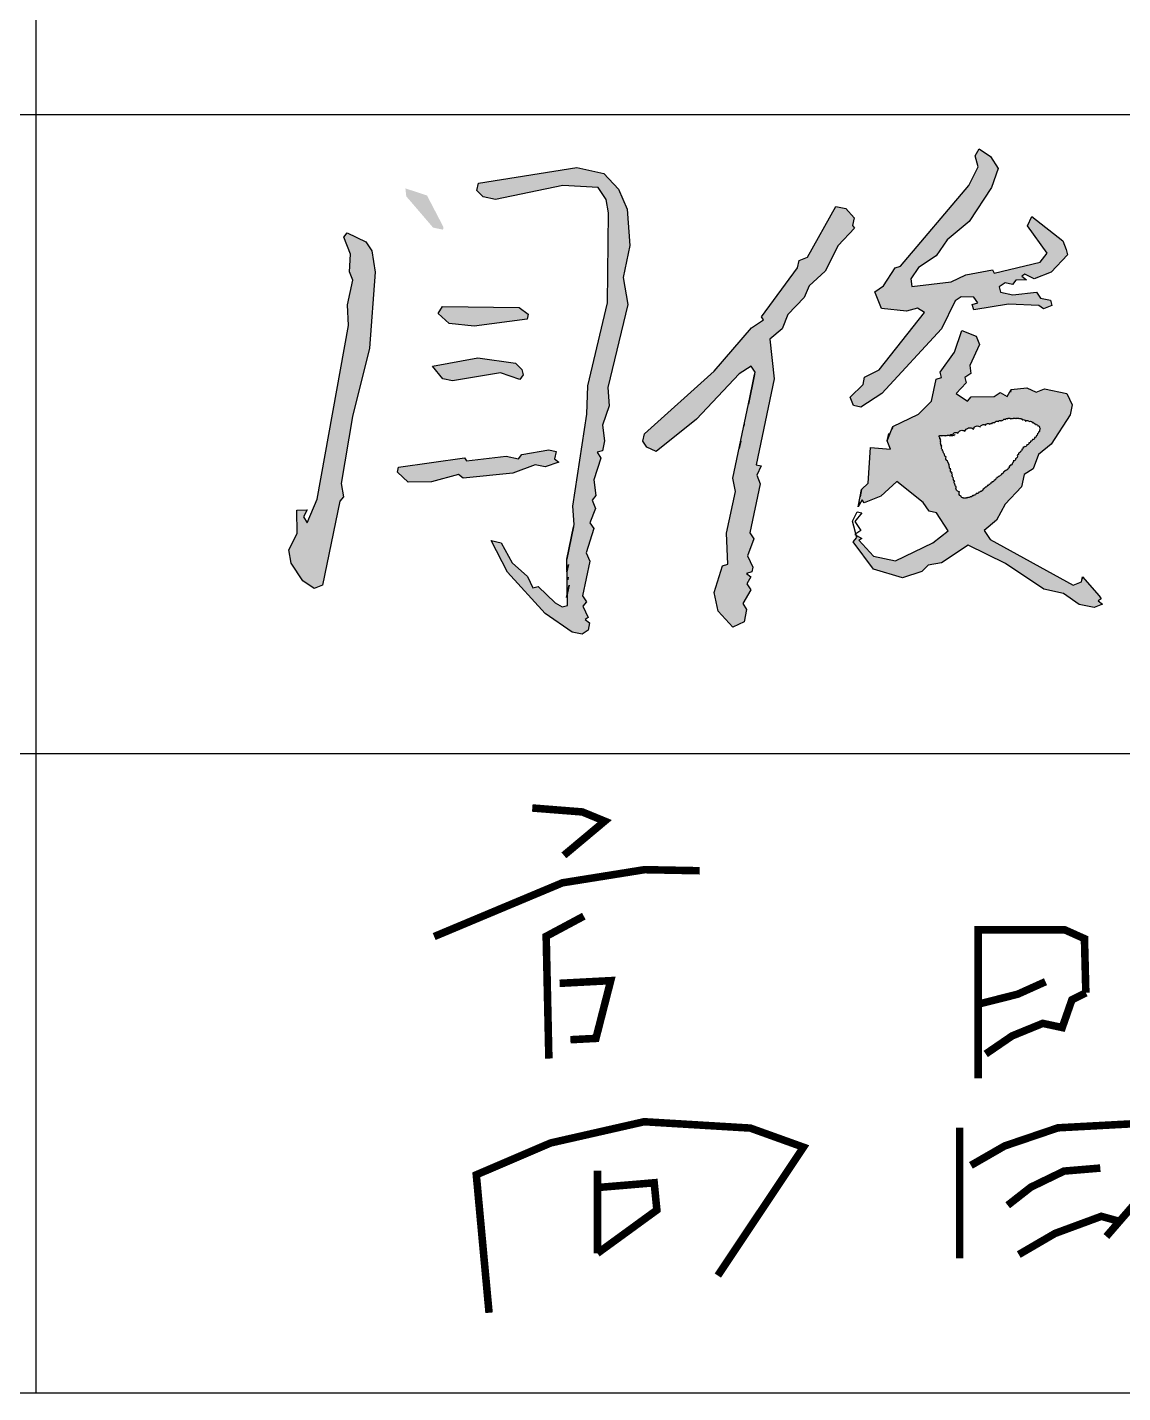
# Model space of a CAD drawing. Extents: x 5188914 to 7068445, y -542675 to 2032183.
# Drawn here: x 5235798 to 5236913, y -319337 to -317948 of the extents above; entities that cross this region are included whole.
import ezdxf

# ---------------------------------------------------------------- set-up
doc = ezdxf.new("R2010")
doc.units = 0
doc.header["$LTSCALE"] = 1000
doc.header["$MEASUREMENT"] = 0
doc.layers.get('0').update_dxf_attribs({"linetype": 'CONTINUOUS'})

# ---------------------------------------------------------------- blocks, each defined once
blk = doc.blocks.new('A$C744C32FA')
at = {"const_width": 30}
for points in [[(-1936, 1093.1), (-1737, 1077.4), (-1648, 1040.8), (-1810.3, 904.9)], [(942.2, 897.6), (1106.9, 926), (1169.4, 977), (1294.3, 999.7)], [(1541.1, 978.1), (1734.1, 989.1), (1817.8, 1000), (1872.5, 989.1)], [(1706.1, 987.5), (1698.5, 527.6)], [(1192.1, 880.6), (1163.7, 477.9), (1154.6, 348.5)], [(-2325.8, 582.3), (-2064, 692), (-1816.1, 795.8), (-1489.9, 848), (-1270.4, 843.8)], [(947.9, 580), (1072.8, 676.4), (1203.4, 738.8), (1356.7, 744.5), (1390.8, 772.8)], [(1530.1, 654.4), (1646.7, 719.9), (1785.1, 749), (1890.7, 785.4), (2007.2, 796.3)], [(-1731.1, 663.3), (-1880.7, 583.2), (-1870, 97.6)], [(-163.7, 18.3), (-163.7, 608.8), (180.7, 608.8), (258.6, 574), (264.1, 358.7)], [(1095.5, 313.4), (1231.8, 432.5), (1356.7, 563), (1402.2, 585.7)], [(1603.2, 465.3), (1698.5, 527.6), (1793.8, 556.9), (1966.1, 567.8), (2002.8, 589.8)], [(1506.7, 561), (1490, 391), (1399.9, 274.3), (1309, 156.7), (1214, 33.6), (1126, -80.4), (1076.2, -119)], [(1510, 451), (1603.4, 321), (1696.9, 211), (1853.7, 87.6), (1966.7, -1.2), (2044.2, -62.1), (2137.4, -95.7), (2323, -162.6), (2364.3, -162.4), (2404.4, -149), (2384.3, -155.7)], [(-1827.2, 396.4), (-1624.2, 407.1), (-1683, 177.6), (-1784.5, 172.3)], [(-163.7, 313.6), (-6.7, 353.2), (103.8, 402.9)], [(-133.8, 115.8), (-28.8, 187.6), (92.8, 237.3), (170.2, 220.7), (208.8, 331.1), (264.1, 358.7)], [(1369.4, -2.1), (1420.6, -23.6), (1477.1, -50.5)], [(-2107.7, -912.6), (-2158.4, -364.4), (-1862.9, -237.9), (-1491.3, -153.5), (-1069.2, -178.8), (-858.1, -254.7), (-908.7, -330.6), (-1198.4, -764.7)], [(-237.6, -177.2), (-237.6, -696.2)], [(-192.7, -326.9), (-58.5, -249.7), (153.5, -177.7), (449.6, -161.7), (557.7, -209.7), (533.7, -365.6), (449.6, -489.5), (345.6, -609.4)], [(1331.8, -238.6), (1431.3, -184.9), (1525.5, -163.4), (1670.8, -155.3), (1721.9, -174.1), (1703.1, -260.1), (1444.8, -563.8)], [(-46.5, -485.5), (45.5, -413.5), (177.5, -349.6), (321.6, -337.6)], [(-1677.1, -676.4), (-1677.1, -347.5)], [(-1677.1, -415), (-1451.5, -396.1), (-1440.7, -504.3), (-1677.1, -676.4)], [(-2.5, -681.3), (141.5, -597.4), (325.6, -529.4), (397.6, -549.4)]]:
    blk.add_lwpolyline(points, dxfattribs=at)

msp = doc.modelspace()

# ---------------------------------------------------------------- hatches: boundary and pattern name
at = {"linetype": 'Continuous'}
h = msp.add_hatch(color=256, dxfattribs=at)
h.paths.add_polyline_path([(5236152.1, -318197.4), (5236148.8, -318175.8), (5236142.8, -318166.7), (5236123.8, -318157.5), (5236120.3, -318162), (5236127.2, -318179.1), (5236126, -318197.2), (5236129.4, -318205.7), (5236124.2, -318230.8), (5236125, -318251.9), (5236093.4, -318428.4), (5236083.1, -318452.4), (5236079.2, -318446.3), (5236083.2, -318439.3), (5236072.7, -318439.7), (5236073, -318463.3), (5236064.3, -318479.8), (5236066.7, -318493.4), (5236078.6, -318511.6), (5236090.1, -318519.2), (5236098.6, -318515.8), (5236116.4, -318430.6), (5236120, -318426.1), (5236117.6, -318412.5), (5236129.2, -318344.3), (5236146.4, -318274.7)])
h.paths.add_polyline_path([(5236205, -318119.5), (5236183, -318112.3), (5236183.9, -318120.4), (5236211.2, -318152.2), (5236221.3, -318154.3), (5236221.8, -318151.8)])
h.paths.add_polyline_path([(5236343.2, -318109.2), (5236379.3, -318111.5), (5236387.2, -318123.6), (5236389.6, -318137.2), (5236388.8, -318228.6), (5236368.5, -318313.3), (5236367.7, -318341.9), (5236353.4, -318435.6), (5236354.7, -318454.2), (5236347.4, -318489.3), (5236348, -318536.5), (5236342.4, -318538), (5236335.5, -318533.9), (5236318, -318517.2), (5236312.5, -318518.6), (5236307.1, -318507), (5236291.6, -318493.3), (5236280.3, -318472.7), (5236270.2, -318470.6), (5236287, -318502.8), (5236325.3, -318544.8), (5236352.8, -318563.7), (5236362.8, -318565.8), (5236368.9, -318561.8), (5236370.4, -318554.3), (5236365.9, -318550.7), (5236369, -318548.7), (5236363.5, -318537.1), (5236367.1, -318532.7), (5236363.1, -318526.6), (5236370.5, -318491.5), (5236367, -318482.9), (5236374.8, -318458.4), (5236370.8, -318452.4), (5236376.5, -318437.8), (5236373, -318429.3), (5236376.6, -318424.8), (5236374.7, -318408.7), (5236381.9, -318386.7), (5236378, -318380.6), (5236383.5, -318379.2), (5236385.6, -318369.1), (5236383.7, -318353.1), (5236390.4, -318333.5), (5236389.1, -318314.9), (5236409.4, -318230.3), (5236404.6, -318203.1), (5236411.4, -318170.5), (5236408.7, -318133.4), (5236399.9, -318113.2), (5236384.9, -318097), (5236357.4, -318091.2), (5236257.3, -318106.9), (5236255.8, -318114.5), (5236262.2, -318121), (5236274.8, -318123.7)])
h.paths.add_polyline_path([(5236298.9, -318233.3), (5236220.6, -318232.6), (5236216.5, -318239.6), (5236227.5, -318249.8), (5236253, -318252.5), (5236306.8, -318245.4), (5236307.9, -318240.4)])
h.paths.add_polyline_path([(5236301.4, -318296.6), (5236294.9, -318290), (5236256.8, -318284.7), (5236210.5, -318293.3), (5236221, -318305.9), (5236231, -318308), (5236279.7, -318299.9), (5236299.3, -318306.6), (5236302.8, -318302.1)])
h.paths.add_polyline_path([(5236315.1, -318393.6), (5236325.1, -318395.7), (5236339.2, -318390.8), (5236334.7, -318387.3), (5236336.3, -318379.8), (5236328.8, -318378.2), (5236301.6, -318383), (5236298.1, -318387.5), (5236285.5, -318384.8), (5236245.3, -318389.5), (5236243.3, -318386.5), (5236176, -318395.9), (5236174.9, -318400.9), (5236185.9, -318411.1), (5236209.5, -318410.8), (5236237.2, -318403.5), (5236241.7, -318407), (5236292.4, -318402)])
h.paths.add_polyline_path([(5236588.7, -318223.3), (5236593.8, -318211.3), (5236610, -318196.4), (5236623.3, -318170.4), (5236640, -318152.9), (5236638, -318149.9), (5236639.6, -318142.4), (5236631.1, -318132.8), (5236621.1, -318130.7), (5236592.1, -318182.2), (5236583.5, -318185.6), (5236581.9, -318193.1), (5236545.3, -318243), (5236547.3, -318246), (5236535.2, -318254), (5236497.2, -318298.3), (5236426.3, -318362), (5236424.7, -318369.5), (5236428.7, -318375.5), (5236438.2, -318380.1), (5236479.2, -318346.9), (5236522.7, -318301), (5236534.9, -318293.1), (5236538.8, -318299.2), (5236516.3, -318406.9), (5236518.7, -318420.5), (5236509.8, -318463.1), (5236511, -318494.7), (5236505.5, -318496.2), (5236497.2, -318523.2), (5236501.1, -318542.4), (5236516, -318558.5), (5236527.6, -318553.1), (5236530.2, -318540.6), (5236526.2, -318534.5), (5236534.4, -318520.6), (5236530.4, -318514.5), (5236534.5, -318507.5), (5236530, -318503.9), (5236535.6, -318502.5), (5236536.6, -318497.5), (5236531.2, -318485.9), (5236537.4, -318468.9), (5236533.4, -318462.8), (5236543.9, -318412.7), (5236540.4, -318404.1), (5236545, -318394.6), (5236540, -318393.6), (5236558.3, -318305.9), (5236553.7, -318265.7), (5236566.3, -318255.2), (5236572, -318240.7)])
h.paths.add_polyline_path([(5236734.3, -318164.8), (5236756.6, -318145.9), (5236779.4, -318111.5), (5236786.1, -318092), (5236778.2, -318079.8), (5236766.7, -318072.2), (5236762.7, -318079.2), (5236765.6, -318090.3), (5236756.4, -318109.3), (5236686.9, -318191.5), (5236681.3, -318193), (5236669.6, -318211.4), (5236660.5, -318217.4), (5236667.4, -318234.5), (5236693, -318237.3), (5236704.1, -318234.3), (5236711.1, -318238.4), (5236664.9, -318296.8), (5236650.2, -318304.2), (5236648.7, -318311.7), (5236635.5, -318324.6), (5236638.9, -318333.2), (5236646.5, -318334.8), (5236667.7, -318320.9), (5236728.5, -318255.1), (5236742.3, -318226.6), (5236748.4, -318222.7), (5236761.4, -318222.8), (5236765.4, -318228.8), (5236759.8, -318230.3), (5236761.3, -318235.8), (5236796.5, -318230.1), (5236827.6, -318231.4), (5236832.1, -318234.9), (5236840.7, -318231.5), (5236839.2, -318226), (5236829.2, -318223.9), (5236825.2, -318217.8), (5236801.1, -318220.6), (5236788.6, -318218), (5236787.1, -318212.5), (5236793.2, -318208.5), (5236800.7, -318210.1), (5236804.2, -318205.6), (5236814.8, -318205.2), (5236810.3, -318201.6), (5236813.3, -318199.6), (5236822.8, -318204.2), (5236840, -318197.4), (5236856.7, -318179.9), (5236855.2, -318174.4), (5236851.8, -318165.8), (5236820.4, -318141), (5236815.8, -318150.5), (5236836.1, -318178.2), (5236829, -318187.2), (5236782.2, -318198.4), (5236780.2, -318195.3), (5236753.1, -318200.1), (5236738.4, -318207.5), (5236698.2, -318212.2), (5236697.3, -318204.2), (5236704.9, -318192.7), (5236723.1, -318180.8)])
h.paths.add_polyline_path([(5236757.3, -318292.5), (5236767, -318271), (5236763.6, -318262.5), (5236749.1, -318256.8), (5236741.8, -318278.8), (5236727.1, -318299.3), (5236728.6, -318304.8), (5236723, -318306.3), (5236718.3, -318328.9), (5236705.1, -318341.8), (5236678.9, -318354.6), (5236673.3, -318369.1), (5236676.7, -318377.7), (5236656.1, -318376), (5236653.8, -318412.1), (5236647.2, -318418.6), (5236645.7, -318426.1), (5236643.6, -318436.1), (5236647.7, -318429.2), (5236649.6, -318432.2), (5236666.8, -318425.3), (5236683, -318410.4), (5236709.9, -318431.7), (5236715.8, -318440.8), (5236723.4, -318442.4), (5236735.2, -318460.5), (5236719.6, -318473), (5236681.8, -318491.2), (5236659.2, -318486.5), (5236644.3, -318470.3), (5236647.3, -318468.3), (5236641.7, -318465.1), (5236642.3, -318467.3), (5236638.7, -318471.8), (5236659.1, -318499.5), (5236688.6, -318508.3), (5236708.3, -318502), (5236714.9, -318495.5), (5236728.4, -318493.1), (5236755.7, -318475.3), (5236793.7, -318493.7), (5236832.6, -318520.1), (5236852.7, -318524.3), (5236868.6, -318535.5), (5236883.7, -318538.6), (5236892.2, -318535.2), (5236887.8, -318531.7), (5236890.8, -318529.7), (5236888.8, -318526.6), (5236871.9, -318507.4), (5236871.4, -318509.9), (5236870.9, -318512.4), (5236862.3, -318515.9), (5236777.8, -318469.4), (5236771.9, -318460.4), (5236784.5, -318449.9), (5236793.2, -318433.4), (5236809.9, -318416), (5236812.6, -318403.5), (5236821.6, -318397.5), (5236827.3, -318383), (5236839.9, -318372.6), (5236859.3, -318342.6), (5236861.4, -318332.6), (5236855.9, -318321), (5236833.4, -318316.3), (5236824.8, -318319.7), (5236815.3, -318315.1), (5236799.2, -318317), (5236795.2, -318324), (5236788.2, -318319.9), (5236782.1, -318323.9), (5236758.5, -318324.2), (5236755, -318328.7), (5236743.5, -318321), (5236753.6, -318310.1), (5236752.2, -318304.5), (5236758.2, -318300.6)])
h.paths.add_polyline_path([(5236760.9, -318357.1, -0.520567), (5236767.9, -318354.9, -0.520567), (5236773.3, -318353.3, -0.520567), (5236777.7, -318352.2, -0.520567), (5236779.8, -318351.7, -0.520567), (5236782.6, -318350.6, -0.520567), (5236786.3, -318349.5, -0.520567), (5236789.1, -318349, -0.520567), (5236790.7, -318348.4, -0.520567), (5236793.4, -318347.3, -0.520567), (5236795.6, -318346.8, -0.520567), (5236798.8, -318346.8, -0.520567), (5236801, -318346.8, -0.520567), (5236804.2, -318346.8, -0.520567), (5236807.5, -318346.8, -0.520567), (5236809.6, -318346.8, -0.520567), (5236810.7, -318347.9, -0.520567), (5236814, -318349, -0.520567), (5236817.8, -318349.5, -0.520567), (5236821.6, -318351.1, -0.520567), (5236823.2, -318351.7, -0.520567), (5236824.3, -318352.8, -0.520567), (5236826.5, -318353.8, -0.520567), (5236828.1, -318355.5, -0.520567), (5236828.1, -318358.2, -0.520567), (5236827, -318360.3, -0.520567), (5236825.9, -318362, -0.520567), (5236824.8, -318364.1, -0.520567), (5236823.2, -318365.8, -0.520567), (5236821, -318367.9, -0.520567), (5236818.9, -318369.5, -0.520567), (5236817.2, -318371.2, -0.520567), (5236815.1, -318373.3, -0.520567), (5236812.4, -318375, -0.520567), (5236811.3, -318376, -0.520567), (5236810.2, -318377.7, -0.520567), (5236808.6, -318379.8, -0.520567), (5236806.9, -318381.5, -0.520567), (5236805.3, -318383.6, -0.520567), (5236803.7, -318387.4, -0.520567), (5236801.5, -318389.6, -0.520567), (5236800.4, -318391.7, -0.520567), (5236798.3, -318393.9, -0.520567), (5236797.2, -318395, -0.520567), (5236796.1, -318397.2, -0.520567), (5236793.9, -318398.8, -0.520567), (5236792.3, -318399.9, -0.520567), (5236791.2, -318401, -0.520567), (5236789.6, -318402.6, -0.520567), (5236788, -318404.2, -0.520567), (5236786.3, -318405.3, -0.520567), (5236784.7, -318406.4, -0.520567), (5236783.6, -318407.5, -0.520567), (5236782, -318409.1, -0.520567), (5236779.8, -318410.7, -0.520567), (5236778.2, -318412.3, -0.520567), (5236776.6, -318413.4, -0.520567), (5236775, -318414.5, -0.520567), (5236772.8, -318416.1, -0.520567), (5236771.7, -318417.2, -0.520567), (5236770.6, -318418.3, -0.520567), (5236767.9, -318420.5, -0.520567), (5236766.3, -318421, -0.520567), (5236763.6, -318422.6, -0.520567), (5236761.4, -318424.2, -0.520567), (5236759.8, -318424.8, -0.520567), (5236757.6, -318425.9, -0.520567), (5236755.5, -318426.4, -0.520567), (5236753.8, -318427, -0.520567), (5236752.2, -318427, -0.520567), (5236750.6, -318427, -0.520567), (5236748.4, -318425.3, -0.520567), (5236746.8, -318421, -0.520567), (5236743.5, -318415.6, -0.520567), (5236742.4, -318412.9, -0.520567), (5236741.9, -318410.2, -0.520567), (5236740.8, -318406.9, -0.520567), (5236739.7, -318405.3, -0.520567), (5236739.7, -318403.7, -0.520567), (5236739.2, -318401.5, -0.520567), (5236738.1, -318397.7, -0.520567), (5236736.5, -318395.5, -0.520567), (5236736.5, -318393.4, -0.520567), (5236735.9, -318391.7, -0.520567), (5236734.9, -318389.6, -0.520567), (5236733.2, -318385.3, -0.520567), (5236731.6, -318382.5, -0.520567), (5236730.5, -318379.8, -0.520567), (5236729.4, -318378.2, -0.520567), (5236728.9, -318375.5, -0.520567), (5236728.9, -318373.9, -0.520567), (5236727.8, -318372.3, -0.520567), (5236727.8, -318370.6, -0.520567), (5236727.8, -318369, -0.520567), (5236727.8, -318367.4, -0.520567), (5236726.7, -318365.8, -0.520567), (5236726.2, -318364.1, -0.520567), (5236728.4, -318364.1, -0.520567), (5236730, -318364.1, -0.520567), (5236732.1, -318364.1, -0.520567), (5236733.8, -318364.1, -0.435193), (5236736.7, -318363.7, -0.455955), (5236739.7, -318363, -0.520567), (5236745.2, -318361.4, -0.520567), (5236752.2, -318359.3, -0.520567)], flags=16)
h.paths.add_polyline_path([(5237125.6, -318257.1), (5237087.6, -318238.7), (5237081.2, -318232.1), (5237073.1, -318233), (5237066.6, -318226.4), (5237049.1, -318222.8), (5237054.9, -318244.9), (5237084, -318256.2), (5237090.4, -318262.8), (5237089.4, -318267.8), (5237111.9, -318272.5), (5237127.1, -318262.6)])
h.paths.add_polyline_path([(5237041.3, -318310.1), (5237024.3, -318303.9), (5237005.7, -318305.2), (5237013.1, -318319.9), (5237045.2, -318329.2), (5237047, -318345.3), (5237053.5, -318351.8), (5237062.2, -318335.4)])
h.paths.add_polyline_path([(5237082.6, -318412.9), (5237081.1, -318407.3), (5237090.2, -318401.4), (5237086.3, -318395.3), (5237094.3, -318394.4), (5237092.8, -318388.8), (5237098.4, -318387.4), (5237098.9, -318384.9), (5237089.9, -318377.8), (5237089.4, -318380.3), (5237088.9, -318382.8), (5237080.3, -318386.2), (5237050.4, -318416.6), (5237045.8, -318426.1), (5237030.2, -318438.5), (5237025.6, -318448), (5236990.2, -318466.8), (5236988.7, -318474.3), (5236992.6, -318480.4), (5237007.1, -318486), (5237030.3, -318475.2), (5237061.8, -318437.3), (5237059.8, -318434.2), (5237068.9, -318428.3), (5237067.4, -318422.8)])
h.paths.add_polyline_path([(5237219.8, -318219.2), (5237240, -318210.4), (5237293.8, -318203.3), (5237308.8, -318206.5), (5237332.9, -318203.7), (5237336.9, -318209.7), (5237339, -318199.7), (5237355.5, -318208.4), (5237364.1, -318204.9), (5237365.1, -318199.9), (5237347.2, -318185.7), (5237349.1, -318188.7), (5237343.1, -318192.7), (5237331.6, -318185.1), (5237300.5, -318183.8), (5237296.9, -318188.3), (5237274.4, -318183.6), (5237260.8, -318186), (5237256.8, -318179.9), (5237272.6, -318154.4), (5237277.3, -318131.9), (5237271.9, -318120.3), (5237257.9, -318112.1), (5237254.4, -318116.6), (5237251.6, -318142.2), (5237225.2, -318181.1), (5237219.7, -318182.6), (5237218.1, -318190.1), (5237175.3, -318207.3), (5237174.7, -318209.8), (5237173.2, -318217.3), (5237179.1, -318226.4), (5237146.2, -318258.8), (5237144.1, -318268.8), (5237136.1, -318269.7), (5237131.5, -318279.2), (5237140.9, -318283.8), (5237145, -318276.8), (5237150, -318277.9), (5237154.1, -318270.9), (5237159.1, -318271.9), (5237157.7, -318266.4), (5237180.9, -318255.6), (5237185.5, -318246.1), (5237203.1, -318236.7)])

# ---------------------------------------------------------------- linework, layer by layer
for p, q in [((5235807.2, -319337.3), (5235807.2, -316087.3)), ((5234307.2, -318037.3), (5239807.2, -318037.3)), ((5234307.2, -318687.3), (5239807.2, -318687.3)), ((5234307.2, -319337.3), (5252307.2, -319337.3))]:
    msp.add_line(p, q)
for points in [[(5236855.2, -318174.4), (5236856.7, -318179.9), (5236840, -318197.4), (5236822.8, -318204.2), (5236813.3, -318199.6), (5236810.3, -318201.6), (5236814.8, -318205.2), (5236804.2, -318205.6), (5236800.7, -318210.1), (5236793.2, -318208.5), (5236787.1, -318212.5), (5236788.6, -318218), (5236801.1, -318220.6), (5236825.2, -318217.8), (5236829.2, -318223.9), (5236839.2, -318226), (5236840.7, -318231.5), (5236832.1, -318234.9), (5236827.6, -318231.4), (5236796.5, -318230.1), (5236761.3, -318235.8), (5236759.8, -318230.3), (5236765.4, -318228.8), (5236761.4, -318222.8), (5236748.4, -318222.7), (5236742.3, -318226.6), (5236728.5, -318255.1), (5236667.7, -318320.9), (5236646.5, -318334.8), (5236638.9, -318333.2), (5236635.5, -318324.6), (5236648.7, -318311.7), (5236650.2, -318304.2), (5236664.9, -318296.8), (5236711.1, -318238.4), (5236704.1, -318234.3), (5236693, -318237.3), (5236667.4, -318234.5), (5236660.5, -318217.4), (5236669.6, -318211.4), (5236681.3, -318193), (5236686.9, -318191.5), (5236756.4, -318109.3), (5236765.6, -318090.3), (5236762.7, -318079.2), (5236766.7, -318072.2), (5236778.2, -318079.8), (5236786.1, -318092), (5236779.4, -318111.5), (5236756.6, -318145.9), (5236734.3, -318164.8), (5236723.1, -318180.8), (5236704.9, -318192.7), (5236697.3, -318204.2), (5236698.2, -318212.2), (5236738.4, -318207.5), (5236753.1, -318200.1), (5236780.2, -318195.3), (5236782.2, -318198.4), (5236829, -318187.2), (5236836.1, -318178.2), (5236815.8, -318150.5), (5236820.4, -318141), (5236851.8, -318165.8), (5236855.2, -318174.4)], [(5236370.4, -318554.3), (5236368.9, -318561.8), (5236362.8, -318565.8), (5236352.8, -318563.7), (5236325.3, -318544.8), (5236287, -318502.8), (5236270.2, -318470.6), (5236280.3, -318472.7), (5236291.6, -318493.3), (5236307.1, -318507), (5236312.5, -318518.6), (5236318, -318517.2), (5236335.5, -318533.9), (5236342.4, -318538), (5236348, -318536.5), (5236347.4, -318489.3), (5236354.7, -318454.2), (5236353.4, -318435.6), (5236367.7, -318341.9), (5236368.5, -318313.3), (5236388.8, -318228.6), (5236389.6, -318137.2), (5236387.2, -318123.6), (5236379.3, -318111.5), (5236343.2, -318109.2), (5236274.8, -318123.7), (5236262.2, -318121), (5236255.8, -318114.5), (5236257.3, -318106.9), (5236357.4, -318091.2), (5236384.9, -318097), (5236399.9, -318113.2), (5236408.7, -318133.4), (5236411.4, -318170.5), (5236404.6, -318203.1), (5236409.4, -318230.3), (5236389.1, -318314.9), (5236390.4, -318333.5), (5236383.7, -318353.1), (5236385.6, -318369.1), (5236383.5, -318379.2), (5236378, -318380.6), (5236381.9, -318386.7), (5236374.7, -318408.7), (5236376.6, -318424.8), (5236373, -318429.3), (5236376.5, -318437.8), (5236370.8, -318452.4), (5236374.8, -318458.4), (5236367, -318482.9), (5236370.5, -318491.5), (5236363.1, -318526.6), (5236367.1, -318532.7), (5236363.5, -318537.1), (5236369, -318548.7), (5236365.9, -318550.7), (5236370.4, -318554.3)], [(5236639.6, -318142.4), (5236638, -318149.9), (5236640, -318152.9), (5236623.3, -318170.4), (5236610, -318196.4), (5236593.8, -318211.3), (5236588.7, -318223.3), (5236572, -318240.7), (5236566.3, -318255.2), (5236553.7, -318265.7), (5236558.3, -318305.9), (5236540, -318393.6), (5236545, -318394.6), (5236540.4, -318404.1), (5236543.9, -318412.7), (5236533.4, -318462.8), (5236537.4, -318468.9), (5236531.2, -318485.9), (5236536.6, -318497.5), (5236535.6, -318502.5), (5236530, -318503.9), (5236534.5, -318507.5), (5236530.4, -318514.5), (5236534.4, -318520.6), (5236526.2, -318534.5), (5236530.2, -318540.6), (5236527.6, -318553.1), (5236516, -318558.5), (5236501.1, -318542.4), (5236497.2, -318523.2), (5236505.5, -318496.2), (5236511, -318494.7), (5236509.8, -318463.1), (5236518.7, -318420.5), (5236516.3, -318406.9), (5236538.8, -318299.2), (5236534.9, -318293.1), (5236522.7, -318301), (5236479.2, -318346.9), (5236438.2, -318380.1), (5236428.7, -318375.5), (5236424.7, -318369.5), (5236426.3, -318362), (5236497.2, -318298.3), (5236535.2, -318254), (5236547.3, -318246), (5236545.3, -318243), (5236581.9, -318193.1), (5236583.5, -318185.6), (5236592.1, -318182.2), (5236621.1, -318130.7), (5236631.1, -318132.8), (5236639.6, -318142.4)], [(5236120, -318426.1), (5236116.4, -318430.6), (5236098.6, -318515.8), (5236090.1, -318519.2), (5236078.6, -318511.6), (5236066.7, -318493.4), (5236064.3, -318479.8), (5236073, -318463.3), (5236072.7, -318439.7), (5236083.2, -318439.3), (5236079.2, -318446.3), (5236083.1, -318452.4), (5236093.4, -318428.4), (5236125, -318251.9), (5236124.2, -318230.8), (5236129.4, -318205.7), (5236126, -318197.2), (5236127.2, -318179.1), (5236120.3, -318162), (5236123.8, -318157.5), (5236142.8, -318166.7), (5236148.8, -318175.8), (5236152.1, -318197.4), (5236146.4, -318274.7), (5236129.2, -318344.3), (5236117.6, -318412.5), (5236120, -318426.1)], [(5236307.9, -318240.4), (5236306.8, -318245.4), (5236253, -318252.5), (5236227.5, -318249.8), (5236216.5, -318239.6), (5236220.6, -318232.6), (5236298.9, -318233.3), (5236307.9, -318240.4)], [(5236888.8, -318526.6), (5236890.8, -318529.7), (5236887.8, -318531.7), (5236892.2, -318535.2), (5236883.7, -318538.6), (5236868.6, -318535.5), (5236852.7, -318524.3), (5236832.6, -318520.1), (5236793.7, -318493.7), (5236755.7, -318475.3), (5236728.4, -318493.1), (5236714.9, -318495.5), (5236708.3, -318502), (5236688.6, -318508.3), (5236659.1, -318499.5), (5236638.7, -318471.8), (5236642.3, -318467.3), (5236637.9, -318450.7), (5236642.5, -318441.2), (5236647.5, -318442.2), (5236640.4, -318451.2), (5236646.4, -318460.3), (5236640.3, -318464.2), (5236647.3, -318468.3), (5236644.3, -318470.3), (5236659.2, -318486.5), (5236681.8, -318491.2), (5236719.6, -318473), (5236735.2, -318460.5), (5236723.4, -318442.4), (5236715.8, -318440.8), (5236709.9, -318431.7), (5236683, -318410.4), (5236666.8, -318425.3), (5236649.6, -318432.2), (5236647.7, -318429.2), (5236643.6, -318436.1), (5236647.2, -318418.6), (5236653.8, -318412.1), (5236656.1, -318376), (5236676.7, -318377.7), (5236673.3, -318369.1), (5236678.9, -318354.6), (5236705.1, -318341.8), (5236718.3, -318328.9), (5236723, -318306.3), (5236728.6, -318304.8), (5236727.1, -318299.3), (5236741.8, -318278.8), (5236749.1, -318256.8), (5236763.6, -318262.5), (5236767, -318271), (5236757.3, -318292.5), (5236758.2, -318300.6), (5236752.2, -318304.5), (5236753.6, -318310.1), (5236743.5, -318321), (5236755, -318328.7), (5236758.5, -318324.2), (5236782.1, -318323.9), (5236788.2, -318319.9), (5236795.2, -318324), (5236799.2, -318317), (5236815.3, -318315.1), (5236824.8, -318319.7), (5236833.4, -318316.3), (5236855.9, -318321), (5236861.4, -318332.6), (5236859.3, -318342.6), (5236839.9, -318372.6), (5236827.3, -318383), (5236821.6, -318397.5), (5236812.6, -318403.5), (5236809.9, -318416), (5236793.2, -318433.4), (5236784.5, -318449.9), (5236771.9, -318460.4), (5236777.8, -318469.4), (5236862.3, -318515.9), (5236870.9, -318512.4), (5236871.9, -318507.4), (5236888.8, -318526.6)], [(5236301.4, -318296.6), (5236302.8, -318302.1), (5236299.3, -318306.6), (5236279.7, -318299.9), (5236231, -318308), (5236221, -318305.9), (5236210.5, -318293.3), (5236256.8, -318284.7), (5236294.9, -318290), (5236301.4, -318296.6)], [(5236538.3, -318301.7), (5236532, -318331.7), (5236538.3, -318301.7)], [(5236799.2, -318317), (5236798.7, -318319.5), (5236799.2, -318317)], [(5236527.8, -318351.8), (5236527.3, -318354.3), (5236527.8, -318351.8)], [(5236678.9, -318354.6), (5236678.4, -318357.1), (5236678.9, -318354.6)], [(5236524.2, -318369.3), (5236522.6, -318376.9), (5236524.2, -318369.3)], [(5236674.8, -318361.6), (5236673.3, -318369.1), (5236674.8, -318361.6)], [(5236334.7, -318387.3), (5236339.2, -318390.8), (5236325.1, -318395.7), (5236315.1, -318393.6), (5236292.4, -318402), (5236241.7, -318407), (5236237.2, -318403.5), (5236209.5, -318410.8), (5236185.9, -318411.1), (5236174.9, -318400.9), (5236176, -318395.9), (5236243.3, -318386.5), (5236245.3, -318389.5), (5236285.5, -318384.8), (5236298.1, -318387.5), (5236301.6, -318383), (5236328.8, -318378.2), (5236336.3, -318379.8), (5236334.7, -318387.3)], [(5236647.2, -318418.6), (5236645.7, -318426.1), (5236647.2, -318418.6)], [(5236644.6, -318431.1), (5236643.6, -318436.1), (5236644.6, -318431.1)], [(5236354.2, -318456.7), (5236347.4, -318489.3), (5236354.2, -318456.7)], [(5236348.8, -318494.8), (5236347.3, -318502.4), (5236348.8, -318494.8)], [(5236348.7, -318507.9), (5236348.2, -318510.4), (5236348.7, -318507.9)], [(5236871.9, -318507.4), (5236871.4, -318509.9), (5236871.9, -318507.4)], [(5236349.7, -318515.9), (5236347, -318528.5), (5236349.7, -318515.9)]]:
    msp.add_lwpolyline(points, dxfattribs=at)
msp.add_lwpolyline([(5236736.5, -318364.1, -0.520567), (5236739.7, -318363, -0.520567), (5236739.7, -318363, -0.520567), (5236745.2, -318361.4, -0.520567), (5236745.2, -318361.4, -0.520567), (5236752.2, -318359.3, -0.520567), (5236752.2, -318359.3, -0.520567), (5236760.9, -318357.1, -0.520567), (5236760.9, -318357.1, -0.520567), (5236767.9, -318354.9, -0.520567), (5236767.9, -318354.9, -0.520567), (5236773.3, -318353.3, -0.520567), (5236773.3, -318353.3, -0.520567), (5236777.7, -318352.2, -0.520567), (5236777.7, -318352.2, -0.520567), (5236779.8, -318351.7, -0.520567), (5236779.8, -318351.7, -0.520567), (5236782.6, -318350.6, -0.520567), (5236782.6, -318350.6, -0.520567), (5236786.3, -318349.5, -0.520567), (5236786.3, -318349.5, -0.520567), (5236789.1, -318349, -0.520567), (5236789.1, -318349, -0.520567), (5236790.7, -318348.4, -0.520567), (5236790.7, -318348.4, -0.520567), (5236793.4, -318347.3, -0.520567), (5236793.4, -318347.3, -0.520567), (5236795.6, -318346.8, -0.520567), (5236795.6, -318346.8, -0.520567), (5236798.8, -318346.8, -0.520567), (5236798.8, -318346.8, -0.520567), (5236801, -318346.8, -0.520567), (5236801, -318346.8, -0.520567), (5236804.2, -318346.8, -0.520567), (5236804.2, -318346.8, -0.520567), (5236807.5, -318346.8, -0.520567), (5236807.5, -318346.8, -0.520567), (5236809.6, -318346.8, -0.520567), (5236809.6, -318346.8, -0.520567), (5236810.7, -318347.9, -0.520567), (5236810.7, -318347.9, -0.520567), (5236814, -318349, -0.520567), (5236814, -318349, -0.520567), (5236817.8, -318349.5, -0.520567), (5236817.8, -318349.5, -0.520567), (5236821.6, -318351.1, -0.520567), (5236821.6, -318351.1, -0.520567), (5236823.2, -318351.7, -0.520567), (5236823.2, -318351.7, -0.520567), (5236824.3, -318352.8, -0.520567), (5236824.3, -318352.8, -0.520567), (5236826.5, -318353.8, -0.520567), (5236826.5, -318353.8, -0.520567), (5236828.1, -318355.5, -0.520567), (5236828.1, -318355.5, -0.520567), (5236828.1, -318358.2, -0.520567), (5236828.1, -318358.2, -0.520567), (5236827, -318360.3, -0.520567), (5236827, -318360.3, -0.520567), (5236825.9, -318362, -0.520567), (5236825.9, -318362, -0.520567), (5236824.8, -318364.1, -0.520567), (5236824.8, -318364.1, -0.520567), (5236823.2, -318365.8, -0.520567), (5236823.2, -318365.8, -0.520567), (5236821, -318367.9, -0.520567), (5236821, -318367.9, -0.520567), (5236818.9, -318369.5, -0.520567), (5236818.9, -318369.5, -0.520567), (5236817.2, -318371.2, -0.520567), (5236817.2, -318371.2, -0.520567), (5236815.1, -318373.3, -0.520567), (5236815.1, -318373.3, -0.520567), (5236812.4, -318375, -0.520567), (5236812.4, -318375, -0.520567), (5236811.3, -318376, -0.520567), (5236811.3, -318376, -0.520567), (5236810.2, -318377.7, -0.520567), (5236810.2, -318377.7, -0.520567), (5236808.6, -318379.8, -0.520567), (5236808.6, -318379.8, -0.520567), (5236806.9, -318381.5, -0.520567), (5236806.9, -318381.5, -0.520567), (5236805.3, -318383.6, -0.520567), (5236805.3, -318383.6, -0.520567), (5236803.7, -318387.4, -0.520567), (5236803.7, -318387.4, -0.520567), (5236801.5, -318389.6, -0.520567), (5236801.5, -318389.6, -0.520567), (5236800.4, -318391.7, -0.520567), (5236800.4, -318391.7, -0.520567), (5236798.3, -318393.9, -0.520567), (5236798.3, -318393.9, -0.520567), (5236797.2, -318395, -0.520567), (5236797.2, -318395, -0.520567), (5236796.1, -318397.2, -0.520567), (5236796.1, -318397.2, -0.520567), (5236793.9, -318398.8, -0.520567), (5236793.9, -318398.8, -0.520567), (5236792.3, -318399.9, -0.520567), (5236792.3, -318399.9, -0.520567), (5236791.2, -318401, -0.520567), (5236791.2, -318401, -0.520567), (5236789.6, -318402.6, -0.520567), (5236789.6, -318402.6, -0.520567), (5236788, -318404.2, -0.520567), (5236788, -318404.2, -0.520567), (5236786.3, -318405.3, -0.520567), (5236786.3, -318405.3, -0.520567), (5236784.7, -318406.4, -0.520567), (5236784.7, -318406.4, -0.520567), (5236783.6, -318407.5, -0.520567), (5236783.6, -318407.5, -0.520567), (5236782, -318409.1, -0.520567), (5236782, -318409.1, -0.520567), (5236779.8, -318410.7, -0.520567), (5236779.8, -318410.7, -0.520567), (5236778.2, -318412.3, -0.520567), (5236778.2, -318412.3, -0.520567), (5236776.6, -318413.4, -0.520567), (5236776.6, -318413.4, -0.520567), (5236775, -318414.5, -0.520567), (5236775, -318414.5, -0.520567), (5236772.8, -318416.1, -0.520567), (5236772.8, -318416.1, -0.520567), (5236771.7, -318417.2, -0.520567), (5236771.7, -318417.2, -0.520567), (5236770.6, -318418.3, -0.520567), (5236770.6, -318418.3, -0.520567), (5236767.9, -318420.5, -0.520567), (5236767.9, -318420.5, -0.520567), (5236766.3, -318421, -0.520567), (5236766.3, -318421, -0.520567), (5236763.6, -318422.6, -0.520567), (5236763.6, -318422.6, -0.520567), (5236761.4, -318424.2, -0.520567), (5236761.4, -318424.2, -0.520567), (5236759.8, -318424.8, -0.520567), (5236759.8, -318424.8, -0.520567), (5236757.6, -318425.9, -0.520567), (5236757.6, -318425.9, -0.520567), (5236755.5, -318426.4, -0.520567), (5236755.5, -318426.4, -0.520567), (5236753.8, -318427, -0.520567), (5236753.8, -318427, -0.520567), (5236752.2, -318427, -0.520567), (5236752.2, -318427, -0.520567), (5236750.6, -318427, -0.520567), (5236750.6, -318427, -0.520567), (5236748.4, -318425.3, -0.520567), (5236748.4, -318425.3, -0.520567), (5236746.8, -318421, -0.520567), (5236746.8, -318421, -0.520567), (5236743.5, -318415.6, -0.520567), (5236743.5, -318415.6, -0.520567), (5236742.4, -318412.9, -0.520567), (5236742.4, -318412.9, -0.520567), (5236741.9, -318410.2, -0.520567), (5236741.9, -318410.2, -0.520567), (5236740.8, -318406.9, -0.520567), (5236740.8, -318406.9, -0.520567), (5236739.7, -318405.3, -0.520567), (5236739.7, -318405.3, -0.520567), (5236739.7, -318403.7, -0.520567), (5236739.7, -318403.7, -0.520567), (5236739.2, -318401.5, -0.520567), (5236739.2, -318401.5, -0.520567), (5236738.1, -318397.7, -0.520567), (5236738.1, -318397.7, -0.520567), (5236736.5, -318395.5, -0.520567), (5236736.5, -318395.5, -0.520567), (5236736.5, -318393.4, -0.520567), (5236736.5, -318393.4, -0.520567), (5236735.9, -318391.7, -0.520567), (5236735.9, -318391.7, -0.520567), (5236734.9, -318389.6, -0.520567), (5236734.9, -318389.6, -0.520567), (5236733.2, -318385.3, -0.520567), (5236733.2, -318385.3, -0.520567), (5236731.6, -318382.5, -0.520567), (5236731.6, -318382.5, -0.520567), (5236730.5, -318379.8, -0.520567), (5236730.5, -318379.8, -0.520567), (5236729.4, -318378.2, -0.520567), (5236729.4, -318378.2, -0.520567), (5236728.9, -318375.5, -0.520567), (5236728.9, -318375.5, -0.520567), (5236728.9, -318373.9, -0.520567), (5236728.9, -318373.9, -0.520567), (5236727.8, -318372.3, -0.520567), (5236727.8, -318372.3, -0.520567), (5236727.8, -318370.6, -0.520567), (5236727.8, -318370.6, -0.520567), (5236727.8, -318369, -0.520567), (5236727.8, -318369, -0.520567), (5236727.8, -318367.4, -0.520567), (5236727.8, -318367.4, -0.520567), (5236726.7, -318365.8, -0.520567), (5236726.7, -318365.8, -0.520567), (5236726.2, -318364.1, -0.520567), (5236726.2, -318364.1, -0.520567), (5236728.4, -318364.1, -0.520567), (5236728.4, -318364.1, -0.520567), (5236730, -318364.1, -0.520567), (5236730, -318364.1, -0.520567), (5236732.1, -318364.1, -0.520567), (5236732.1, -318364.1, -0.520567), (5236733.8, -318364.1, -0.520567), (5236733.8, -318364.1, -0.520567), (5236737, -318364.1, -0.520567), (5236737, -318364.1, -0.520567), (5236739.2, -318364.1, -0.520567), (5236739.2, -318364.1, -0.520567), (5236741.4, -318363.6, -0.520567), (5236741.4, -318363.6, -0.520567), (5236742.4, -318362.5, -0.520567), (5236742.4, -318362.5, -0.520567), (5236742.4, -318362.5)], format="xyb", dxfattribs=at)

# ---------------------------------------------------------------- block references
at = {"xscale": 0.2559999999994034, "yscale": 0.2559999999994034, "zscale": 0.2559999999994034}
msp.add_blockref('A$C744C32FA', (5236807.7, -319022.4), dxfattribs=at)

doc.saveas('drawing.dxf')
